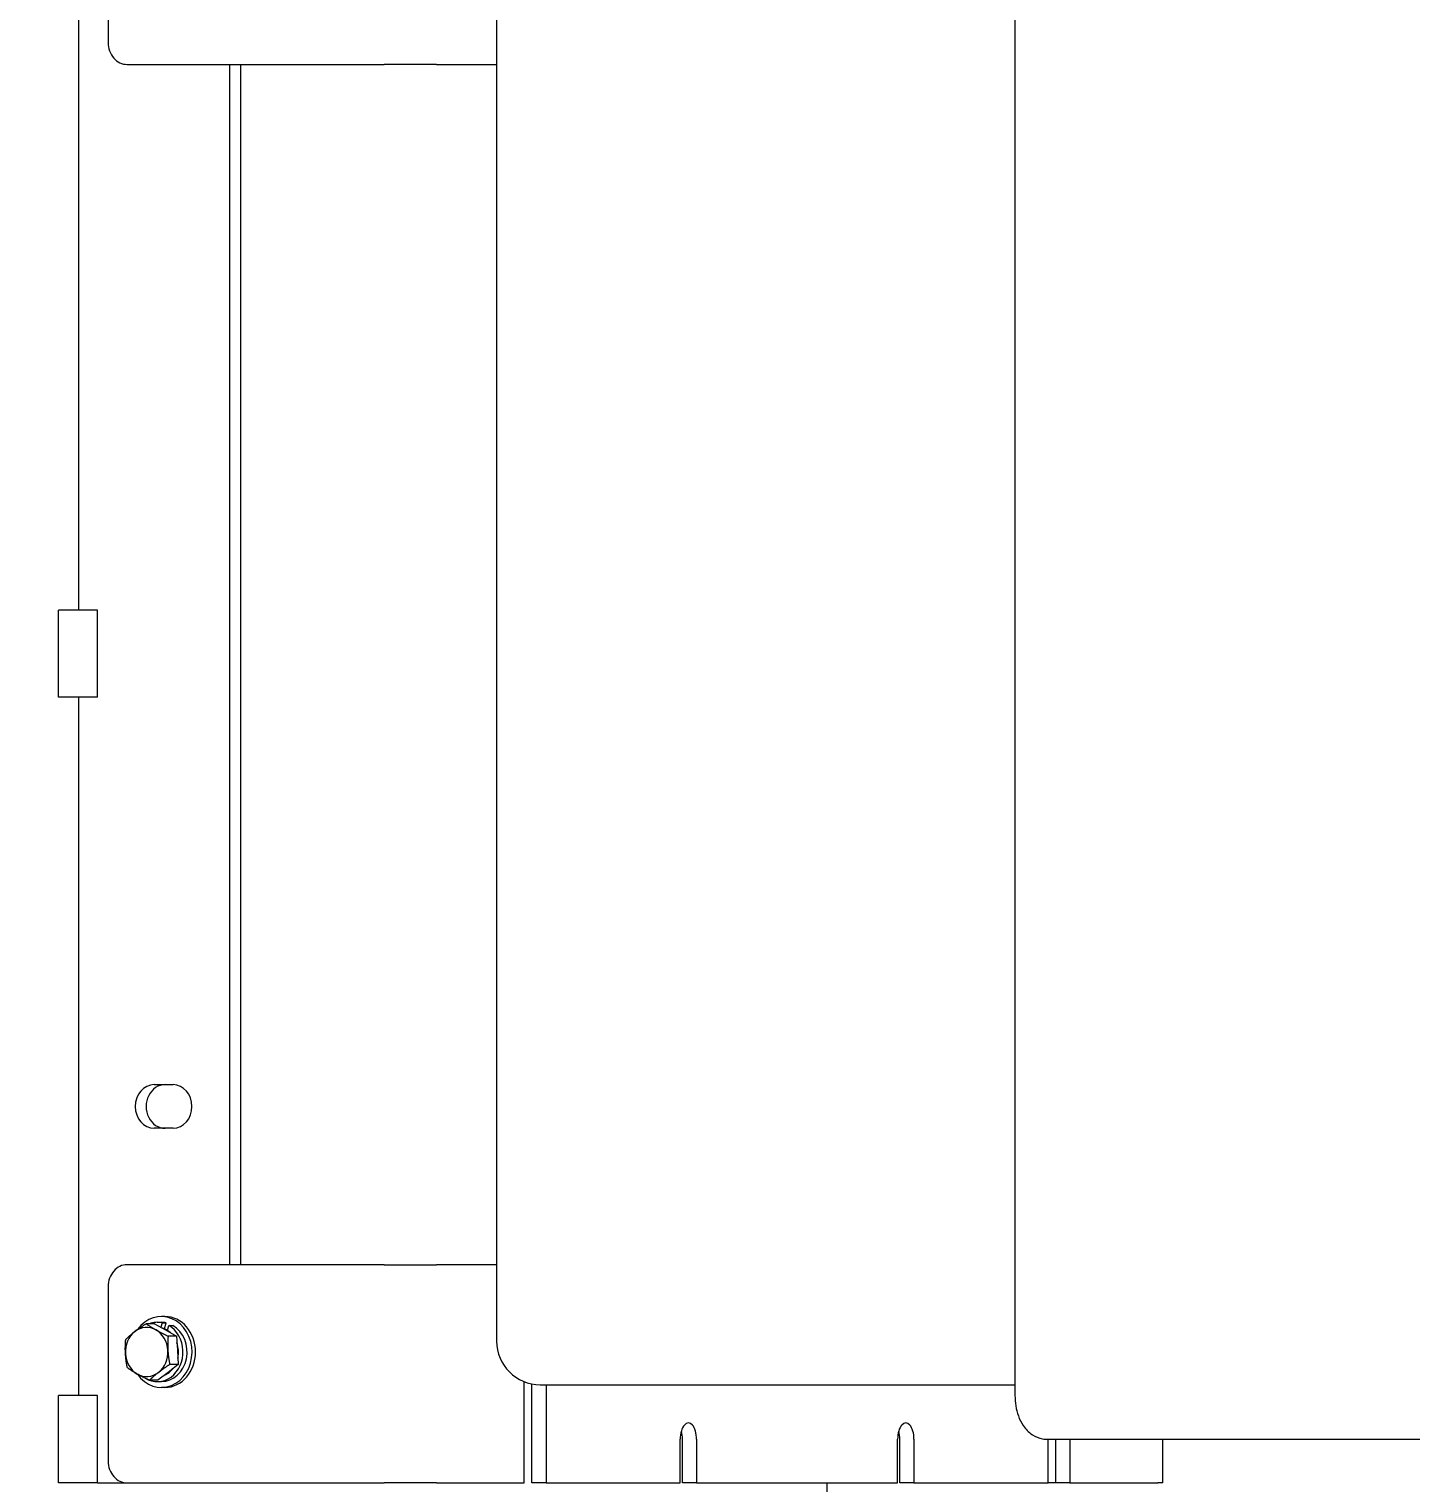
# Model space of a CAD drawing. Header units: inches. Extents: x 12 to 318, y 5 to 204.
# Drawn here: x 149.73 to 165.56, y 57.92 to 74.57 of the extents above; entities that cross this region are included whole.
import ezdxf

# ---------------------------------------------------------------- set-up
doc = ezdxf.new("R2010")
doc.units = ezdxf.units.IN
doc.header["$LTSCALE"] = 9.5
doc.header["$MEASUREMENT"] = 0
doc.layers.add('Dimension', color=7, linetype='Continuous', lineweight=25)
doc.layers.add('Visible', color=7, linetype='Continuous', lineweight=18)
doc.styles.add('Standard D-E', font='arial.ttf')
doc.dimstyles.new('in [mm] D-E NeptuneBenson', dxfattribs={"dimscale": 9.5, "dimtxt": 0.15, "dimasz": 0.098425, "dimexe": 0.125, "dimexo": 0.063, "dimgap": 0.031496, "dimtad": 0, "dimtih": 1, "dimtoh": 1, "dimdec": 4, "dimrnd": 1e-08, "dimzin": 3, "dimdsep": 46, "dimlunit": 5, "dimtxsty": 'Standard D-E', "dimcen": 0.09, "dimdle": 0.393701, "dimclrd": 256, "dimclre": 256, "dimclrt": 256, "dimadec": 1, "dimazin": 1, "dimtfac": 1, "dimtofl": 0, "dimtmove": 0, "dimatfit": 3, "dimfxl": 1, "dimfrac": 1, "dimtolj": 1, "dimtzin": 4, "dimlwd": -1, "dimlwe": -1, "dimarcsym": 0})

# ---------------------------------------------------------------- blocks, each defined once
blk = doc.blocks.new('*D26')
at = {"layer": 'Defpoints', "color": 0, "transparency": 16777216}
for p in [(157.797, 101.039), (159.202, 28.059), (174.638, 28.059)]:
    blk.add_point(p, dxfattribs=at)
at = {"layer": 'Dimension', "transparency": 16777216}
for p, q in [((158.396, 101.039), (175.825, 101.039)), ((174.638, 100.104), (174.638, 83.82)), ((174.638, 28.994), (174.638, 79.341)), ((159.801, 28.059), (175.825, 28.059))]:
    blk.add_line(p, q, dxfattribs=at)
for points in [[(174.482, 100.104), (174.794, 100.104), (174.638, 101.039)], [(174.482, 28.994), (174.794, 28.994), (174.638, 28.059)]]:
    blk.add_solid(points, dxfattribs=at)
at = {"layer": 'Dimension', "transparency": 16777216, "char_height": 1.425, "attachment_point": 5, "style": 'Standard D-E'}
for s, insert in [('\\A1; 73 in', (174.638, 82.608)), ('\\A1;[1853.7 mm]', (174.638, 80.368))]:
    blk.add_mtext(s, dxfattribs=dict(at, insert=insert))
blk = doc.blocks.new('*D27')
at = {"layer": 'Defpoints', "color": 0, "transparency": 16777216}
for p in [(144.797, 108.337), (183.91, 108.337), (159.202, 28.059)]:
    blk.add_point(p, dxfattribs=at)
at = {"layer": 'Dimension', "transparency": 16777216}
for p, q in [((145.396, 108.337), (185.098, 108.337)), ((183.91, 107.402), (183.91, 71.15)), ((183.91, 28.994), (183.91, 65.247)), ((159.801, 28.059), (185.098, 28.059))]:
    blk.add_line(p, q, dxfattribs=at)
for points in [[(183.754, 107.402), (184.066, 107.402), (183.91, 108.337)], [(183.754, 28.994), (184.066, 28.994), (183.91, 28.059)]]:
    blk.add_solid(points, dxfattribs=at)
at = {"layer": 'Dimension', "transparency": 16777216, "char_height": 1.425, "attachment_point": 5, "style": 'Standard D-E'}
for s, insert in [('\\A1; 80{\\H1x;\\S1#4;} in', (183.91, 69.938)), ('\\A1;[2039.1 mm]', (183.91, 66.986))]:
    blk.add_mtext(s, dxfattribs=dict(at, insert=insert))

msp = doc.modelspace()

# ---------------------------------------------------------------- linework, layer by layer
at = {"layer": 'Visible'}
for p, q in [((150.640014, 76.419365), (150.640014, 74.419365)), ((150.300752, 75.919365), (150.300752, 67.919365)), ((161.02719, 75.669365), (161.02719, 58.919365)), ((155.090013, 75.044365), (155.090013, 59.544365)), ((150.856521, 74.169365), (153.802614, 74.169365)), ((152.032803, 60.419365), (152.032803, 74.169365)), ((152.157803, 74.169365), (152.157803, 60.419365)), ((154.40025, 74.169365), (153.802614, 74.169365)), ((154.40025, 74.169365), (155.090013, 74.169365)), ((150.517258, 67.919365), (150.071692, 67.919365)), ((150.071692, 66.919365), (150.071692, 67.919365)), ((150.517258, 66.919365), (150.517258, 67.919365)), ((150.517258, 66.919365), (150.071692, 66.919365)), ((150.300752, 66.919365), (150.300752, 58.919365)), ((151.166777, 62.481865), (151.383284, 62.481865)), ((151.383284, 61.981865), (151.166777, 61.981865)), ((153.802614, 60.419365), (150.856521, 60.419365)), ((153.802614, 60.419365), (154.40025, 60.419365)), ((155.090013, 60.419365), (154.40025, 60.419365)), ((150.640014, 60.169365), (150.640014, 58.169365)), ((151.289534, 59.825365), (151.249534, 59.825365)), ((151.170898, 59.743082), (151.074447, 59.743082)), ((151.170898, 59.743082), (151.297075, 59.67172)), ((151.202534, 59.759365), (151.249534, 59.759365)), ((151.257388, 59.753413), (151.242503, 59.702584)), ((151.257388, 59.753413), (151.304388, 59.753413)), ((151.284094, 59.684113), (151.304388, 59.753413)), ((151.297075, 59.67172), (151.423253, 59.600357)), ((151.317945, 59.666753), (151.334505, 59.723302)), ((151.334505, 59.723302), (151.381505, 59.723302)), ((151.423253, 59.600357), (151.326802, 59.600357)), ((151.423253, 59.600357), (151.43282, 59.438499)), ((151.43282, 59.438499), (151.442387, 59.27664)), ((151.325776, 59.186143), (151.209165, 59.095647)), ((151.442387, 59.27664), (151.325776, 59.186143)), ((151.442387, 59.27664), (151.345936, 59.27664)), ((151.209165, 59.095647), (151.112714, 59.095647)), ((151.202534, 59.079365), (151.249534, 59.079365)), ((151.289534, 59.013365), (151.249534, 59.013365)), ((155.406927, 57.919365), (155.406927, 59.079091)), ((155.494548, 57.919365), (155.494548, 59.053563)), ((155.590013, 59.044365), (161.02719, 59.044365)), ((155.656927, 59.044365), (155.656927, 57.919365)), ((150.517258, 58.919365), (150.071692, 58.919365)), ((150.071692, 57.919365), (150.071692, 58.919365)), ((150.517258, 57.919365), (150.517258, 58.919365)), ((157.193177, 57.919365), (157.193177, 58.419365)), ((157.218298, 57.919365), (157.218298, 58.419365)), ((157.380677, 58.419365), (157.380677, 57.919365)), ((159.683177, 57.919365), (159.683177, 58.419365)), ((159.708298, 57.919365), (159.708298, 58.419365)), ((159.870677, 58.419365), (159.870677, 57.919365)), ((161.40219, 58.419365), (161.618697, 58.419365)), ((161.406927, 57.919365), (161.406927, 58.419365)), ((161.494548, 57.919365), (161.494548, 58.419365)), ((161.618697, 58.419365), (168.868697, 58.419365)), ((161.656927, 58.419365), (161.656927, 57.919365)), ((162.722219, 57.919365), (162.722219, 58.419365)), ((150.517258, 57.919365), (150.071692, 57.919365)), ((150.517258, 57.919365), (150.856521, 57.919365)), ((150.856521, 57.919365), (153.802614, 57.919365)), ((154.40025, 57.919365), (153.802614, 57.919365)), ((154.40025, 57.919365), (155.406927, 57.919365)), ((155.656927, 57.919365), (155.494548, 57.919365)), ((155.656927, 57.919365), (157.193177, 57.919365)), ((157.380677, 57.919365), (157.218298, 57.919365)), ((157.380677, 57.919365), (159.683177, 57.919365)), ((158.877257, 33.559365), (158.877257, 57.919365)), ((159.870677, 57.919365), (159.708298, 57.919365)), ((159.870677, 57.919365), (161.406927, 57.919365)), ((161.494548, 57.919365), (161.406927, 57.919365)), ((161.656927, 57.919365), (161.494548, 57.919365)), ((161.656927, 57.919365), (162.663605, 57.919365)), ((162.722219, 57.919365), (162.663605, 57.919365))]:
    msp.add_line(p, q, dxfattribs=at)
msp.add_arc((155.590013, 59.544365), 0.5, 180, 270, dxfattribs=at)
for centre, major_axis, ratio, start_param, end_param in [((150.856521, 74.419365), (0, -0.25), 0.866025404, 4.71238898, 6.283185307), ((151.166777, 62.231865), (0, -0.25), 0.866025404, 3.141592654, 6.283185307), ((151.291777, 62.231865), (0, 0.25), 0.866025404, 0, 3.141592654), ((151.383284, 62.231865), (0, 0.25), 0.866025404, 3.141592654, 6.283185307), ((150.856521, 60.169365), (0, 0.25), 0.866025404, 0, 1.570796327), ((151.249534, 59.419365), (0, 0.406), 0.866025404, 2.241855542, 7.16621435), ((151.289534, 59.419365), (0, 0.406), 0.866025404, 3.141592654, 6.283185307), ((151.081032, 59.419365), (0, -0.281), 0.866025404, 3.733336356, 4.780533907), ((151.081032, 59.419365), (0, 0.281), 0.866025404, 5.827731458, 6.874929009), ((151.202534, 59.419365), (0, -0.34), 0.866025404, 5.791957826, 8.960029584), ((151.202534, 59.419365), (0, 0.34), 0.866025404, 6.09579569, 6.593913834), ((151.081032, 59.419365), (0, 0.281), 0.866025404, 4.780533907, 5.827731458), ((151.249534, 59.419365), (0, 0.34), 0.866025404, 6.09579569, 6.283185307), ((151.249534, 59.419365), (0, -0.34), 0.866025404, 0, 2.676844277), ((151.202534, 59.419365), (0, 0.281), 0.866025404, 5.614736601, 6.040726315), ((151.202534, 59.419365), (0, -0.281), 0.866025404, 1.317387347, 1.960495159), ((151.081032, 59.419365), (0, -0.281), 0.866025404, 4.780533907, 5.827731458), ((151.081032, 59.419365), (0, 0.281), 0.866025404, 3.733336356, 4.780533907), ((151.081032, 59.419365), (0, -0.281), 0.866025404, 5.827731458, 6.874929009), ((151.202534, 59.419365), (0, -0.281), 0.866025404, 0.351765867, 0.831721537), ((157.286927, 58.419365), (0, 0.1875), 0.5, 4.71238898, 7.853981634), ((157.124548, 58.419365), (0, 0.1875), 0.5, 4.71238898, 5.235987756), ((159.776927, 58.419365), (0, 0.1875), 0.5, 4.71238898, 7.853981634), ((159.614548, 58.419365), (0, 0.1875), 0.5, 4.71238898, 5.235987756), ((150.856521, 58.169365), (0, -0.25), 0.866025404, 4.71238898, 6.283185307)]:
    msp.add_ellipse(centre, major_axis=major_axis, ratio=ratio, start_param=start_param, end_param=end_param, dxfattribs=at)
for points in [[(150.841225, 59.56209), (150.891168, 59.610587), (150.945287, 59.652586)], [(150.945287, 59.652586), (150.999406, 59.694586), (151.074447, 59.743082)], [(151.074447, 59.743082), (151.129516, 59.704839), (151.188075, 59.67172)], [(151.188075, 59.67172), (151.246635, 59.638601), (151.326802, 59.600357)], [(150.838243, 59.400231), (150.833803, 59.47535), (150.841225, 59.56209)], [(151.326802, 59.600357), (151.31938, 59.513618), (151.32382, 59.438499)], [(150.860359, 59.238372), (150.842683, 59.325112), (150.838243, 59.400231)], [(151.32382, 59.438499), (151.32826, 59.36338), (151.345936, 59.27664)], [(150.973988, 59.167009), (150.915429, 59.200129), (150.860359, 59.238372)], [(151.112714, 59.095647), (151.032547, 59.13389), (150.973988, 59.167009)], [(151.216776, 59.186143), (151.162657, 59.144144), (151.112714, 59.095647)], [(151.345936, 59.27664), (151.270895, 59.228143), (151.216776, 59.186143)]]:
    msp.add_rational_spline(points, [1, 1.0379548493, 1], degree=2, dxfattribs=at)
msp.add_open_spline([(161.02719, 58.919365), (161.02719, 58.880095), (161.030238, 58.840837), (161.04285, 58.763205), (161.052361, 58.724845), (161.079814, 58.649272), (161.097607, 58.61195), (161.147939, 58.538813), (161.180763, 58.502242), (161.259859, 58.450842), (161.299572, 58.433273), (161.362693, 58.421267), (161.382437, 58.419365), (161.40219, 58.419365)], degree=3, knots=[3.141592654, 3.141592654, 3.141592654, 3.141592654, 3.455751919, 3.455751919, 3.769911184, 3.769911184, 4.08407045, 4.08407045, 4.398229715, 4.398229715, 4.617572014, 4.617572014, 4.71238898, 4.71238898, 4.71238898, 4.71238898], dxfattribs=at)

# ---------------------------------------------------------------- dimensions: what is measured, and where the dimension line sits
at = {"layer": 'Dimension'}
for base, p1, p2, text, picture, middle in [((183.910165, 108.337365), (159.202494, 28.059365), (144.797257, 108.337365), ' <> in\\X[2039.1 mm]', '*D27', (183.910165, 68.198365)), ((174.63792, 28.059365), (157.797257, 101.039365), (159.202494, 28.059365), ' <> in\\X[1853.7 mm]', '*D26', (174.63792, 81.580566))]:
    dim = msp.add_linear_dim(base=base, p1=p1, p2=p2, angle=90, text=text, dimstyle='in [mm] D-E NeptuneBenson', override={"dimgap": 0.031496, "dimdec": 4, "dimpost": '', "dimtol": 0, "dimlim": 0, "dimtp": 0, "dimtm": 0, "dimtdec": 2, "dimatfit": 1}, dxfattribs=at)
    dim.commit()
    dim.dimension.update_dxf_attribs({"geometry": picture, "text_midpoint": middle, "dimtype": 160})

doc.saveas('drawing.dxf')
